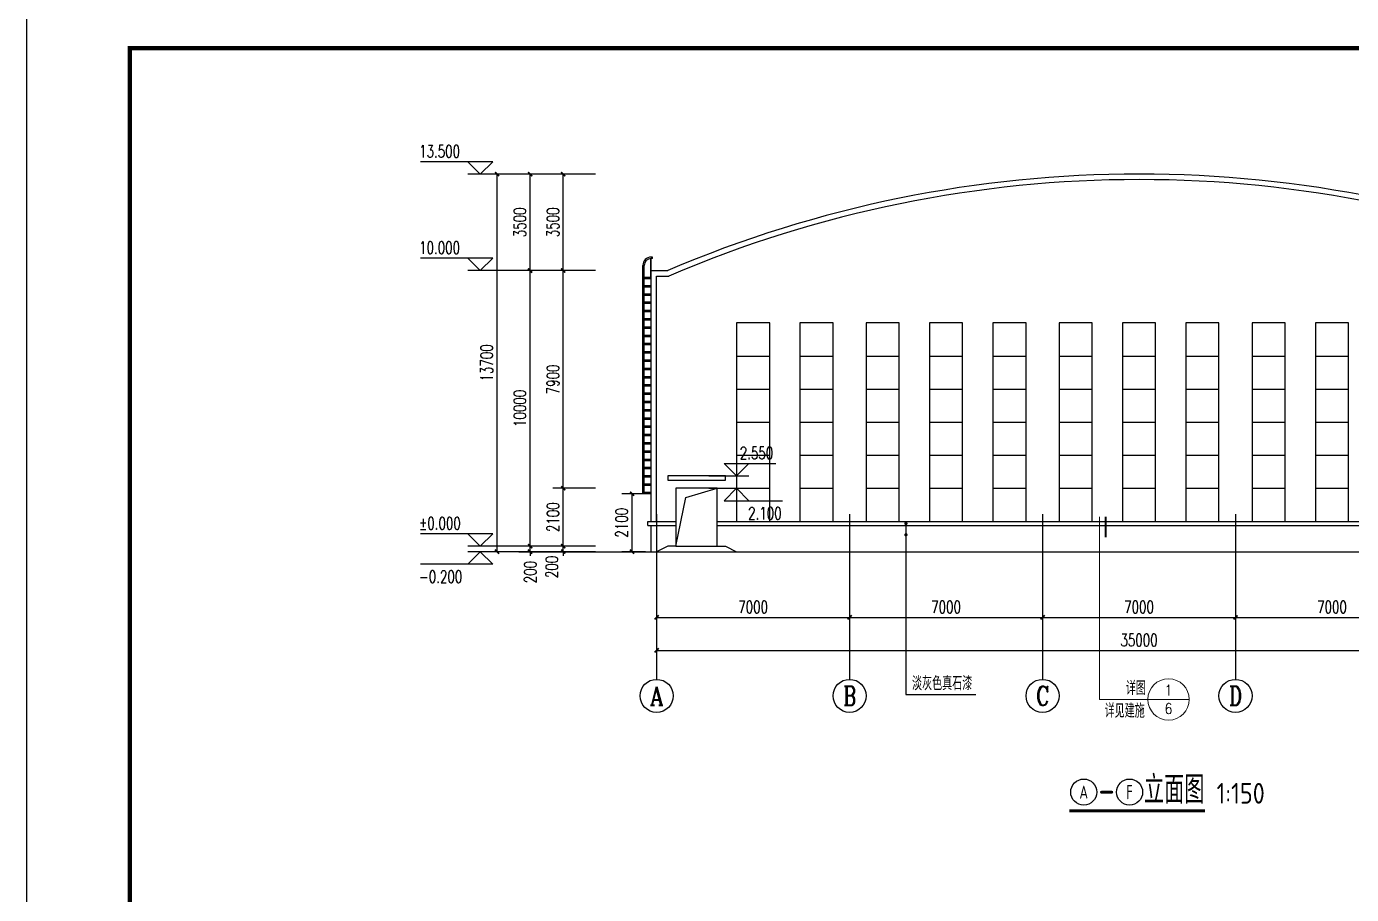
# Model space of a CAD drawing. Extents: x 962303 to 1579583, y -174742 to 224716.
# Drawn here: x 1334333 to 1382402, y -80954 to -49454 of the extents above; entities that cross this region are included whole.
import ezdxf
from ezdxf.enums import TextEntityAlignment as Align

# ---------------------------------------------------------------- set-up
doc = ezdxf.new("R2010")
doc.units = 0
doc.header["$LTSCALE"] = 1000
doc.header["$MEASUREMENT"] = 0
for name, color, linetype in [('3T_BAR', 7, 'Continuous'), ('AXIS', 3, 'Continuous'), ('AXIS_TEXT', 7, 'Continuous'), ('DIM_ELEV', 3, 'Continuous'), ('DIM_LEAD', 3, 'Continuous'), ('DIM_SYMB', 3, 'Continuous'), ('PUB_DIM', 3, 'Continuous'), ('PUB_TEXT', 7, 'Continuous'), ('PUB_TITLE', 4, 'Continuous')]:
    doc.layers.add(name, color=color, linetype=linetype)
doc.layers.add('DIM_IDEN', color=3, linetype='Continuous', lineweight=0)
doc.styles.add('_TCH_AXIS', font='COMPLEX', dxfattribs={"bigfont": 'GBCBIG'})
doc.styles.add('_TCH_DIM', font='SIMPLEX', dxfattribs={"bigfont": 'GBCBIG'})
doc.styles.add('_TCH_DIM_T3', font='SIMPLEX', dxfattribs={"width": 0.705882, "bigfont": 'GBCBIG'})
doc.styles.add('_TCH_LABEL', font='COMPLEX', dxfattribs={"bigfont": 'GBCBIG'})
doc.styles.add('COMPLEX', font='COMPLEX')
doc.styles.get("Standard").update_dxf_attribs({"font": 'gbenor.shx', "bigfont": 'gbcbig.shx'})
doc.dimstyles.new('_TCH_ARCH&&150', dxfattribs={"dimtxt": 446.25, "dimasz": 150, "dimexe": 375, "dimexo": 450, "dimgap": 150, "dimtad": 1, "dimdec": 0, "dimzin": 0, "dimdsep": 46, "dimtxsty": '_TCH_DIM_T3', "dimblk": 'ARCHTICK', "dimcen": 0.09, "dimclrt": 7, "dimazin": 2, "dimtfac": 1, "dimtdec": 0, "dimtix": 1, "dimtmove": 2, "dimatfit": 3, "dimfxl": 0, "dimtolj": 1, "dimtzin": 0, "dimarcsym": 0})

# ---------------------------------------------------------------- blocks, each defined once
blk = doc.blocks.new('_ArchTick')
at = {"color": 0, "linetype": 'ByBlock', "const_width": 0.4}
blk.add_lwpolyline([(-0.5, -0.5), (0.5, 0.5)], dxfattribs=at)
blk = doc.blocks.new('*D41')
at = {"layer": 'Defpoints', "color": 0}
for p in [(1356301, -66413), (1357235, -66413), (1357235, -68513)]:
    blk.add_point(p, dxfattribs=at)
at = {"layer": 'PUB_DIM', "color": 0, "lineweight": -2}
for p, q in [((1356785, -66413), (1355926, -66413)), ((1356301, -68513), (1356301, -66413)), ((1356785, -68513), (1355926, -68513))]:
    blk.add_line(p, q, dxfattribs=at)
at = {"layer": 'PUB_DIM', "color": 0, "lineweight": -2, "xscale": 150, "yscale": 150, "zscale": 150}
for p, rotation in [((1356301, -66413), 90), ((1356301, -68513), 270)]:
    blk.add_blockref('_ArchTick', p, dxfattribs=dict(at, rotation=rotation))
at = {"layer": 'PUB_DIM', "color": 7, "insert": (1355928, -67463), "char_height": 446.2, "attachment_point": 5, "rotation": 90, "style": '_TCH_DIM_T3'}
blk.add_mtext('\\A1;2100', dxfattribs=at)
blk = doc.blocks.new('*D61')
at = {"layer": 'Defpoints', "color": 0}
for p in [(1353803, -68313), (1355427, -68313), (1355427, -68513)]:
    blk.add_point(p, dxfattribs=at)
at = {"layer": 'PUB_DIM', "color": 0, "lineweight": -2}
for p, q in [((1353803, -68313), (1353803, -68163)), ((1354977, -68313), (1353428, -68313)), ((1354977, -68513), (1353428, -68513)), ((1353803, -68513), (1353803, -68313)), ((1353803, -68513), (1353803, -68663))]:
    blk.add_line(p, q, dxfattribs=at)
at = {"layer": 'PUB_DIM', "color": 0, "lineweight": -2, "xscale": 150, "yscale": 150, "zscale": 150}
for p, rotation in [((1353803, -68313), 270), ((1353803, -68513), 90)]:
    blk.add_blockref('_ArchTick', p, dxfattribs=dict(at, rotation=rotation))
at = {"layer": 'PUB_DIM', "color": 7, "insert": (1353391, -69068), "char_height": 446.2, "attachment_point": 5, "rotation": 90, "style": '_TCH_DIM_T3'}
blk.add_mtext('\\A1;200', dxfattribs=at)
blk = doc.blocks.new('*D62')
at = {"layer": 'Defpoints', "color": 0}
for p in [(1353803, -66213), (1355427, -66213), (1355427, -68313)]:
    blk.add_point(p, dxfattribs=at)
at = {"layer": 'PUB_DIM', "color": 0, "lineweight": -2}
for p, q in [((1354977, -66213), (1353428, -66213)), ((1353803, -68313), (1353803, -66213)), ((1354977, -68313), (1353428, -68313))]:
    blk.add_line(p, q, dxfattribs=at)
at = {"layer": 'PUB_DIM', "color": 0, "lineweight": -2, "xscale": 150, "yscale": 150, "zscale": 150}
for p, rotation in [((1353803, -66213), 90), ((1353803, -68313), 270)]:
    blk.add_blockref('_ArchTick', p, dxfattribs=dict(at, rotation=rotation))
at = {"layer": 'PUB_DIM', "color": 7, "insert": (1353430, -67263), "char_height": 446.2, "attachment_point": 5, "rotation": 90, "style": '_TCH_DIM_T3'}
blk.add_mtext('\\A1;2100', dxfattribs=at)
blk = doc.blocks.new('*D63')
at = {"layer": 'Defpoints', "color": 0}
for p in [(1353803, -58313), (1355427, -58313), (1355427, -66213)]:
    blk.add_point(p, dxfattribs=at)
at = {"layer": 'PUB_DIM', "color": 0, "lineweight": -2}
for p, q in [((1354977, -58313), (1353428, -58313)), ((1353803, -66213), (1353803, -58313)), ((1354977, -66213), (1353428, -66213))]:
    blk.add_line(p, q, dxfattribs=at)
at = {"layer": 'PUB_DIM', "color": 0, "lineweight": -2, "xscale": 150, "yscale": 150, "zscale": 150}
for p, rotation in [((1353803, -58313), 90), ((1353803, -66213), 270)]:
    blk.add_blockref('_ArchTick', p, dxfattribs=dict(at, rotation=rotation))
at = {"layer": 'PUB_DIM', "color": 7, "insert": (1353430, -62263), "char_height": 446.2, "attachment_point": 5, "rotation": 90, "style": '_TCH_DIM_T3'}
blk.add_mtext('\\A1;7900', dxfattribs=at)
blk = doc.blocks.new('*D64')
at = {"layer": 'Defpoints', "color": 0}
for p in [(1353803, -54813), (1355427, -54813), (1355427, -58313)]:
    blk.add_point(p, dxfattribs=at)
at = {"layer": 'PUB_DIM', "color": 0, "lineweight": -2}
for p, q in [((1354977, -54813), (1353428, -54813)), ((1353803, -58313), (1353803, -54813)), ((1354977, -58313), (1353428, -58313))]:
    blk.add_line(p, q, dxfattribs=at)
at = {"layer": 'PUB_DIM', "color": 0, "lineweight": -2, "xscale": 150, "yscale": 150, "zscale": 150}
for p, rotation in [((1353803, -54813), 90), ((1353803, -58313), 270)]:
    blk.add_blockref('_ArchTick', p, dxfattribs=dict(at, rotation=rotation))
at = {"layer": 'PUB_DIM', "color": 7, "insert": (1353430, -56563), "char_height": 446.2, "attachment_point": 5, "rotation": 90, "style": '_TCH_DIM_T3'}
blk.add_mtext('\\A1;3500', dxfattribs=at)
blk = doc.blocks.new('*D65')
at = {"layer": 'Defpoints', "color": 0}
for p in [(1351403, -54813), (1353483, -54813), (1353483, -68513)]:
    blk.add_point(p, dxfattribs=at)
at = {"layer": 'PUB_DIM', "color": 0, "lineweight": -2}
for p, q in [((1353033, -54813), (1351028, -54813)), ((1351403, -68513), (1351403, -54813)), ((1353033, -68513), (1351028, -68513))]:
    blk.add_line(p, q, dxfattribs=at)
at = {"layer": 'PUB_DIM', "color": 0, "lineweight": -2, "xscale": 150, "yscale": 150, "zscale": 150}
for p, rotation in [((1351403, -54813), 90), ((1351403, -68513), 270)]:
    blk.add_blockref('_ArchTick', p, dxfattribs=dict(at, rotation=rotation))
at = {"layer": 'PUB_DIM', "color": 7, "insert": (1351030, -61663), "char_height": 446.2, "attachment_point": 5, "rotation": 90, "style": '_TCH_DIM_T3'}
blk.add_mtext('\\A1;13700', dxfattribs=at)
blk = doc.blocks.new('*D66')
at = {"layer": 'Defpoints', "color": 0}
for p in [(1352603, -68313), (1354227, -68313), (1354227, -68513)]:
    blk.add_point(p, dxfattribs=at)
at = {"layer": 'PUB_DIM', "color": 0, "lineweight": -2}
for p, q in [((1352603, -68313), (1352603, -68163)), ((1353777, -68313), (1352228, -68313)), ((1353777, -68513), (1352228, -68513)), ((1352603, -68513), (1352603, -68313)), ((1352603, -68513), (1352603, -68663))]:
    blk.add_line(p, q, dxfattribs=at)
at = {"layer": 'PUB_DIM', "color": 0, "lineweight": -2, "xscale": 150, "yscale": 150, "zscale": 150}
for p, rotation in [((1352603, -68313), 270), ((1352603, -68513), 90)]:
    blk.add_blockref('_ArchTick', p, dxfattribs=dict(at, rotation=rotation))
at = {"layer": 'PUB_DIM', "color": 7, "insert": (1352612, -69253), "char_height": 446.2, "attachment_point": 5, "rotation": 90, "style": '_TCH_DIM_T3'}
blk.add_mtext('\\A1;200', dxfattribs=at)
blk = doc.blocks.new('*D67')
at = {"layer": 'Defpoints', "color": 0}
for p in [(1352603, -58313), (1354227, -58313), (1354227, -68313)]:
    blk.add_point(p, dxfattribs=at)
at = {"layer": 'PUB_DIM', "color": 0, "lineweight": -2}
for p, q in [((1353777, -58313), (1352228, -58313)), ((1352603, -68313), (1352603, -58313)), ((1353777, -68313), (1352228, -68313))]:
    blk.add_line(p, q, dxfattribs=at)
at = {"layer": 'PUB_DIM', "color": 0, "lineweight": -2, "xscale": 150, "yscale": 150, "zscale": 150}
for p, rotation in [((1352603, -58313), 90), ((1352603, -68313), 270)]:
    blk.add_blockref('_ArchTick', p, dxfattribs=dict(at, rotation=rotation))
at = {"layer": 'PUB_DIM', "color": 7, "insert": (1352230, -63313), "char_height": 446.2, "attachment_point": 5, "rotation": 90, "style": '_TCH_DIM_T3'}
blk.add_mtext('\\A1;10000', dxfattribs=at)
blk = doc.blocks.new('*D68')
at = {"layer": 'Defpoints', "color": 0}
for p in [(1352603, -54813), (1354227, -54813), (1354227, -58313)]:
    blk.add_point(p, dxfattribs=at)
at = {"layer": 'PUB_DIM', "color": 0, "lineweight": -2}
for p, q in [((1353777, -54813), (1352228, -54813)), ((1352603, -58313), (1352603, -54813)), ((1353777, -58313), (1352228, -58313))]:
    blk.add_line(p, q, dxfattribs=at)
at = {"layer": 'PUB_DIM', "color": 0, "lineweight": -2, "xscale": 150, "yscale": 150, "zscale": 150}
for p, rotation in [((1352603, -54813), 90), ((1352603, -58313), 270)]:
    blk.add_blockref('_ArchTick', p, dxfattribs=dict(at, rotation=rotation))
at = {"layer": 'PUB_DIM', "color": 7, "insert": (1352230, -56563), "char_height": 446.2, "attachment_point": 5, "rotation": 90, "style": '_TCH_DIM_T3'}
blk.add_mtext('\\A1;3500', dxfattribs=at)
blk = doc.blocks.new('*D762')
at = {"layer": 'AXIS', "color": 0, "lineweight": -2}
for p, q in [((1357194, -67596), (1357194, -71271)), ((1364194, -67596), (1364194, -71271)), ((1357194, -70896), (1364194, -70896))]:
    blk.add_line(p, q, dxfattribs=at)
at = {"layer": 'Defpoints', "color": 0}
for p in [(1357194, -67146), (1364194, -67146), (1364194, -70896)]:
    blk.add_point(p, dxfattribs=at)
at = {"layer": 'AXIS', "color": 0, "lineweight": -2, "xscale": 150, "yscale": 150, "zscale": 150, "rotation": 180}
blk.add_blockref('_ArchTick', (1357194, -70896), dxfattribs=at)
at = {"layer": 'AXIS', "color": 0, "lineweight": -2, "xscale": 150, "yscale": 150, "zscale": 150}
blk.add_blockref('_ArchTick', (1364194, -70896), dxfattribs=at)
at = {"layer": 'AXIS', "color": 7, "insert": (1360694, -70523), "char_height": 446.2, "attachment_point": 5, "style": '_TCH_DIM_T3'}
blk.add_mtext('\\A1;7000', dxfattribs=at)
blk = doc.blocks.new('*D763')
at = {"layer": 'AXIS', "color": 0, "lineweight": -2}
for p, q in [((1364194, -67596), (1364194, -71271)), ((1371194, -67596), (1371194, -71271)), ((1364194, -70896), (1371194, -70896))]:
    blk.add_line(p, q, dxfattribs=at)
at = {"layer": 'Defpoints', "color": 0}
for p in [(1364194, -67146), (1371194, -67146), (1371194, -70896)]:
    blk.add_point(p, dxfattribs=at)
at = {"layer": 'AXIS', "color": 0, "lineweight": -2, "xscale": 150, "yscale": 150, "zscale": 150, "rotation": 180}
blk.add_blockref('_ArchTick', (1364194, -70896), dxfattribs=at)
at = {"layer": 'AXIS', "color": 0, "lineweight": -2, "xscale": 150, "yscale": 150, "zscale": 150}
blk.add_blockref('_ArchTick', (1371194, -70896), dxfattribs=at)
at = {"layer": 'AXIS', "color": 7, "insert": (1367694, -70523), "char_height": 446.2, "attachment_point": 5, "style": '_TCH_DIM_T3'}
blk.add_mtext('\\A1;7000', dxfattribs=at)
blk = doc.blocks.new('*D764')
at = {"layer": 'AXIS', "color": 0, "lineweight": -2}
for p, q in [((1371194, -67596), (1371194, -71271)), ((1378194, -67596), (1378194, -71271)), ((1371194, -70896), (1378194, -70896))]:
    blk.add_line(p, q, dxfattribs=at)
at = {"layer": 'Defpoints', "color": 0}
for p in [(1371194, -67146), (1378194, -67146), (1378194, -70896)]:
    blk.add_point(p, dxfattribs=at)
at = {"layer": 'AXIS', "color": 0, "lineweight": -2, "xscale": 150, "yscale": 150, "zscale": 150, "rotation": 180}
blk.add_blockref('_ArchTick', (1371194, -70896), dxfattribs=at)
at = {"layer": 'AXIS', "color": 0, "lineweight": -2, "xscale": 150, "yscale": 150, "zscale": 150}
blk.add_blockref('_ArchTick', (1378194, -70896), dxfattribs=at)
at = {"layer": 'AXIS', "color": 7, "insert": (1374694, -70523), "char_height": 446.2, "attachment_point": 5, "style": '_TCH_DIM_T3'}
blk.add_mtext('\\A1;7000', dxfattribs=at)
blk = doc.blocks.new('*D765')
at = {"layer": 'AXIS', "color": 0, "lineweight": -2}
for p, q in [((1378194, -67596), (1378194, -71271)), ((1385194, -67596), (1385194, -71271)), ((1378194, -70896), (1385194, -70896))]:
    blk.add_line(p, q, dxfattribs=at)
at = {"layer": 'Defpoints', "color": 0}
for p in [(1378194, -67146), (1385194, -67146), (1385194, -70896)]:
    blk.add_point(p, dxfattribs=at)
at = {"layer": 'AXIS', "color": 0, "lineweight": -2, "xscale": 150, "yscale": 150, "zscale": 150, "rotation": 180}
blk.add_blockref('_ArchTick', (1378194, -70896), dxfattribs=at)
at = {"layer": 'AXIS', "color": 0, "lineweight": -2, "xscale": 150, "yscale": 150, "zscale": 150}
blk.add_blockref('_ArchTick', (1385194, -70896), dxfattribs=at)
at = {"layer": 'AXIS', "color": 7, "insert": (1381694, -70523), "char_height": 446.2, "attachment_point": 5, "style": '_TCH_DIM_T3'}
blk.add_mtext('\\A1;7000', dxfattribs=at)
blk = doc.blocks.new('*D767')
at = {"layer": 'AXIS', "color": 0, "lineweight": -2}
for p, q in [((1357194, -67596), (1357194, -72471)), ((1392194, -67596), (1392194, -72471)), ((1357194, -72096), (1392194, -72096))]:
    blk.add_line(p, q, dxfattribs=at)
at = {"layer": 'Defpoints', "color": 0}
for p in [(1357194, -67146), (1392194, -67146), (1392194, -72096)]:
    blk.add_point(p, dxfattribs=at)
at = {"layer": 'AXIS', "color": 0, "lineweight": -2, "xscale": 150, "yscale": 150, "zscale": 150, "rotation": 180}
blk.add_blockref('_ArchTick', (1357194, -72096), dxfattribs=at)
at = {"layer": 'AXIS', "color": 0, "lineweight": -2, "xscale": 150, "yscale": 150, "zscale": 150}
blk.add_blockref('_ArchTick', (1392194, -72096), dxfattribs=at)
at = {"layer": 'AXIS', "color": 7, "insert": (1374694, -71723), "char_height": 446.2, "attachment_point": 5, "style": '_TCH_DIM_T3'}
blk.add_mtext('\\A1;35000', dxfattribs=at)
blk = doc.blocks.new('_AXISO')
blk.add_circle((0, 0), 0.5)
at = {"layer": 'AXIS_TEXT', "style": 'COMPLEX', "width": 1.041667}
blk.add_attdef('A', text='', height=0.56, dxfattribs=at).set_placement((-0.25, -0.28), (0.25, -0.28), align=Align.FIT)

msp = doc.modelspace()

# ---------------------------------------------------------------- linework, layer by layer
for p, q in [((1356994.2, -58312.8), (1357594.2, -58312.8)), ((1356994.2, -67412.8), (1356994.2, -58312.8)), ((1357194.2, -67412.8), (1357194.2, -58512.8)), ((1357194.2, -58512.8), (1357635.2, -58512.8)), ((1358247.4, -66547.2), (1359394.2, -66212.8)), ((1357894.2, -68312.8), (1358247.4, -66547.2)), ((1356874.2, -67412.8), (1357894.2, -67412.8)), ((1356874.2, -67562.8), (1356874.2, -67412.8)), ((1356874.2, -67562.8), (1357894.2, -67562.8)), ((1356994.2, -68512.8), (1356994.2, -67562.8)), ((1359394.2, -67412.8), (1392394.2, -67412.8)), ((1359394.2, -67562.8), (1392514.2, -67562.8)), ((1352199.7, -68512.8), (1398296.7, -68512.8)), ((1357594.2, -68312.8), (1357194.2, -68512.8)), ((1357894.2, -68312.8), (1357594.2, -68312.8)), ((1359394.2, -68312.8), (1359694.2, -68312.8)), ((1359694.2, -68312.8), (1360094.2, -68512.8))]:
    msp.add_line(p, q)
at = {"color": 4}
for p, q in [((1361294.2, -60212.8), (1360094.2, -60212.8)), ((1360094.2, -60212.8), (1360094.2, -67412.8)), ((1361294.2, -67412.8), (1361294.2, -60212.8)), ((1363594.2, -60212.8), (1362394.2, -60212.8)), ((1362394.2, -60212.8), (1362394.2, -67412.8)), ((1363594.2, -67412.8), (1363594.2, -60212.8)), ((1365994.2, -60212.8), (1364794.2, -60212.8)), ((1364794.2, -60212.8), (1364794.2, -67412.8)), ((1365994.2, -67412.8), (1365994.2, -60212.8)), ((1368294.2, -60212.8), (1367094.2, -60212.8)), ((1367094.2, -60212.8), (1367094.2, -67412.8)), ((1368294.2, -67412.8), (1368294.2, -60212.8)), ((1370594.2, -60212.8), (1369394.2, -60212.8)), ((1369394.2, -60212.8), (1369394.2, -67412.8)), ((1370594.2, -67412.8), (1370594.2, -60212.8)), ((1372994.2, -60212.8), (1371794.2, -60212.8)), ((1371794.2, -60212.8), (1371794.2, -67412.8)), ((1372994.2, -67412.8), (1372994.2, -60212.8)), ((1375294.2, -60212.8), (1374094.2, -60212.8)), ((1374094.2, -60212.8), (1374094.2, -67412.8)), ((1375294.2, -67412.8), (1375294.2, -60212.8)), ((1377594.2, -60212.8), (1376394.2, -60212.8)), ((1376394.2, -60212.8), (1376394.2, -67412.8)), ((1377594.2, -67412.8), (1377594.2, -60212.8)), ((1379994.2, -60212.8), (1378794.2, -60212.8)), ((1378794.2, -60212.8), (1378794.2, -67412.8)), ((1379994.2, -67412.8), (1379994.2, -60212.8)), ((1382294.2, -60212.8), (1381094.2, -60212.8)), ((1381094.2, -60212.8), (1381094.2, -67412.8)), ((1382294.2, -67412.8), (1382294.2, -60212.8)), ((1360094.2, -61412.8), (1361294.2, -61412.8)), ((1362394.2, -61412.8), (1363594.2, -61412.8)), ((1364794.2, -61412.8), (1365994.2, -61412.8)), ((1367094.2, -61412.8), (1368294.2, -61412.8)), ((1369394.2, -61412.8), (1370594.2, -61412.8)), ((1371794.2, -61412.8), (1372994.2, -61412.8)), ((1374094.2, -61412.8), (1375294.2, -61412.8)), ((1376394.2, -61412.8), (1377594.2, -61412.8)), ((1378794.2, -61412.8), (1379994.2, -61412.8)), ((1381094.2, -61412.8), (1382294.2, -61412.8)), ((1360094.2, -62612.8), (1361294.2, -62612.8)), ((1362394.2, -62612.8), (1363594.2, -62612.8)), ((1364794.2, -62612.8), (1365994.2, -62612.8)), ((1367094.2, -62612.8), (1368294.2, -62612.8)), ((1369394.2, -62612.8), (1370594.2, -62612.8)), ((1371794.2, -62612.8), (1372994.2, -62612.8)), ((1374094.2, -62612.8), (1375294.2, -62612.8)), ((1376394.2, -62612.8), (1377594.2, -62612.8)), ((1378794.2, -62612.8), (1379994.2, -62612.8)), ((1381094.2, -62612.8), (1382294.2, -62612.8)), ((1360094.2, -63812.8), (1361294.2, -63812.8)), ((1362394.2, -63812.8), (1363594.2, -63812.8)), ((1364794.2, -63812.8), (1365994.2, -63812.8)), ((1367094.2, -63812.8), (1368294.2, -63812.8)), ((1369394.2, -63812.8), (1370594.2, -63812.8)), ((1371794.2, -63812.8), (1372994.2, -63812.8)), ((1374094.2, -63812.8), (1375294.2, -63812.8)), ((1376394.2, -63812.8), (1377594.2, -63812.8)), ((1378794.2, -63812.8), (1379994.2, -63812.8)), ((1381094.2, -63812.8), (1382294.2, -63812.8)), ((1360094.2, -65012.8), (1361294.2, -65012.8)), ((1362394.2, -65012.8), (1363594.2, -65012.8)), ((1364794.2, -65012.8), (1365994.2, -65012.8)), ((1367094.2, -65012.8), (1368294.2, -65012.8)), ((1369394.2, -65012.8), (1370594.2, -65012.8)), ((1371794.2, -65012.8), (1372994.2, -65012.8)), ((1374094.2, -65012.8), (1375294.2, -65012.8)), ((1376394.2, -65012.8), (1377594.2, -65012.8)), ((1378794.2, -65012.8), (1379994.2, -65012.8)), ((1381094.2, -65012.8), (1382294.2, -65012.8)), ((1360094.2, -66212.8), (1361294.2, -66212.8)), ((1362394.2, -66212.8), (1363594.2, -66212.8)), ((1364794.2, -66212.8), (1365994.2, -66212.8)), ((1367094.2, -66212.8), (1368294.2, -66212.8)), ((1369394.2, -66212.8), (1370594.2, -66212.8)), ((1371794.2, -66212.8), (1372994.2, -66212.8)), ((1374094.2, -66212.8), (1375294.2, -66212.8)), ((1376394.2, -66212.8), (1377594.2, -66212.8)), ((1378794.2, -66212.8), (1379994.2, -66212.8)), ((1381094.2, -66212.8), (1382294.2, -66212.8)), ((1360094.2, -67412.8), (1361294.2, -67412.8)), ((1362394.2, -67412.8), (1363594.2, -67412.8)), ((1364794.2, -67412.8), (1365994.2, -67412.8)), ((1367094.2, -67412.8), (1368294.2, -67412.8)), ((1369394.2, -67412.8), (1370594.2, -67412.8)), ((1371794.2, -67412.8), (1372994.2, -67412.8)), ((1374094.2, -67412.8), (1375294.2, -67412.8)), ((1376394.2, -67412.8), (1377594.2, -67412.8)), ((1378794.2, -67412.8), (1379994.2, -67412.8)), ((1381094.2, -67412.8), (1382294.2, -67412.8))]:
    msp.add_line(p, q, dxfattribs=at)
for points in [[(1357594.2, -65912.8), (1359694.2, -65912.8), (1359694.2, -65762.8), (1357594.2, -65762.8)], [(1357894.2, -68312.8), (1359394.2, -68312.8), (1359394.2, -66212.8), (1357894.2, -66212.8)]]:
    msp.add_lwpolyline(points, close=True)
for radius, start, end in [(43496.7, 66.85039, 113.14961), (43296.7, 66.79624, 113.20376)]:
    msp.add_arc((1374694.2, -98307.2), radius, start, end)
at = {"layer": '3T_BAR', "color": 6}
for p, q in [((1356694.2, -62112.8), (1356694.2, -58123.6)), ((1356744.2, -62112.8), (1356744.2, -58123.6)), ((1356976.2, -57874.3), (1356976.2, -58562.8)), ((1357044.2, -57823.6), (1356994.2, -57823.6)), ((1357044.2, -57873.6), (1356994.2, -57873.6)), ((1356994.2, -58312.8), (1356994.2, -57873.6)), ((1357044.2, -57873.6), (1357044.2, -57823.6)), ((1357044.2, -57873.6), (1357044.2, -57873.6)), ((1356994.2, -58562.8), (1356744.2, -58562.8)), ((1356994.2, -58612.8), (1356744.2, -58612.8)), ((1356994.2, -58862.8), (1356744.2, -58862.8)), ((1356994.2, -58912.8), (1356744.2, -58912.8)), ((1356994.2, -59162.8), (1356744.2, -59162.8)), ((1356994.2, -59212.8), (1356744.2, -59212.8)), ((1356994.2, -59462.8), (1356744.2, -59462.8)), ((1356994.2, -59512.8), (1356744.2, -59512.8)), ((1356994.2, -59762.8), (1356744.2, -59762.8)), ((1356994.2, -59812.8), (1356744.2, -59812.8)), ((1356994.2, -60062.8), (1356744.2, -60062.8)), ((1356994.2, -60112.8), (1356744.2, -60112.8)), ((1356994.2, -60362.8), (1356744.2, -60362.8)), ((1356994.2, -60412.8), (1356744.2, -60412.8)), ((1356994.2, -60662.8), (1356744.2, -60662.8)), ((1356994.2, -60712.8), (1356744.2, -60712.8)), ((1356994.2, -60962.8), (1356744.2, -60962.8)), ((1356994.2, -61012.8), (1356744.2, -61012.8)), ((1356994.2, -61262.8), (1356744.2, -61262.8)), ((1356994.2, -61312.8), (1356744.2, -61312.8)), ((1356994.2, -61562.8), (1356744.2, -61562.8)), ((1356994.2, -61612.8), (1356744.2, -61612.8)), ((1356994.2, -61862.8), (1356744.2, -61862.8)), ((1356994.2, -61912.8), (1356744.2, -61912.8)), ((1356694.2, -66412.8), (1356694.2, -62112.8)), ((1356744.2, -66412.8), (1356744.2, -62112.8)), ((1356994.2, -62162.8), (1356744.2, -62162.8)), ((1356994.2, -62212.8), (1356744.2, -62212.8)), ((1356994.2, -62462.8), (1356744.2, -62462.8)), ((1356994.2, -62512.8), (1356744.2, -62512.8)), ((1356994.2, -62762.8), (1356744.2, -62762.8)), ((1356994.2, -62812.8), (1356744.2, -62812.8)), ((1356994.2, -63062.8), (1356744.2, -63062.8)), ((1356994.2, -63112.8), (1356744.2, -63112.8)), ((1356994.2, -63362.8), (1356744.2, -63362.8)), ((1356994.2, -63412.8), (1356744.2, -63412.8)), ((1356994.2, -63662.8), (1356744.2, -63662.8)), ((1356994.2, -63712.8), (1356744.2, -63712.8)), ((1356994.2, -63962.8), (1356744.2, -63962.8)), ((1356994.2, -64012.8), (1356744.2, -64012.8)), ((1356994.2, -64262.8), (1356744.2, -64262.8)), ((1356994.2, -64312.8), (1356744.2, -64312.8)), ((1356994.2, -64562.8), (1356744.2, -64562.8)), ((1356994.2, -64612.8), (1356744.2, -64612.8)), ((1356994.2, -64862.8), (1356744.2, -64862.8)), ((1356994.2, -64912.8), (1356744.2, -64912.8)), ((1356994.2, -65162.8), (1356744.2, -65162.8)), ((1356994.2, -65212.8), (1356744.2, -65212.8)), ((1356994.2, -65462.8), (1356744.2, -65462.8)), ((1356994.2, -65512.8), (1356744.2, -65512.8)), ((1356994.2, -65762.8), (1356744.2, -65762.8)), ((1356994.2, -65812.8), (1356744.2, -65812.8)), ((1356994.2, -66062.8), (1356744.2, -66062.8)), ((1356994.2, -66112.8), (1356744.2, -66112.8)), ((1356994.2, -66412.8), (1356694.2, -66412.8)), ((1356994.2, -66362.8), (1356744.2, -66362.8))]:
    msp.add_line(p, q, dxfattribs=at)
for radius in [300, 250]:
    msp.add_arc((1356994.2, -58123.6), radius, 90, 180, dxfattribs=at)
at = {"layer": 'AXIS'}
for p, q in [((1357194.2, -67146.4), (1357194.2, -73146.4)), ((1364194.2, -67146.4), (1364194.2, -73146.4)), ((1371194.2, -67146.4), (1371194.2, -73146.4)), ((1378194.2, -67146.4), (1378194.2, -73146.4))]:
    msp.add_line(p, q, dxfattribs=at)
at = {"layer": 'DIM_ELEV'}
for p, q in [((1351245, -54362.8), (1348621.5, -54362.8)), ((1350795, -54812.8), (1350345, -54362.8)), ((1350795, -54812.8), (1351245, -54362.8)), ((1352122.6, -54812.8), (1350345, -54812.8)), ((1351245, -57862.8), (1348621.5, -57862.8)), ((1350795, -58312.8), (1350345, -57862.8)), ((1350795, -58312.8), (1351245, -57862.8)), ((1352476.2, -58312.8), (1350345, -58312.8)), ((1360089.5, -65762.8), (1359639.5, -65312.8)), ((1359639.5, -65312.8), (1361514, -65312.8)), ((1360089.5, -65762.8), (1360539.5, -65312.8)), ((1359083.6, -65762.8), (1360539.5, -65762.8)), ((1359083.6, -66212.8), (1360539.5, -66212.8)), ((1360089.5, -66212.8), (1359639.5, -66662.8)), ((1360089.5, -66212.8), (1360539.5, -66662.8)), ((1359639.5, -66662.8), (1361758.6, -66662.8)), ((1351245, -67862.8), (1348621.5, -67862.8)), ((1350795, -68312.8), (1350345, -67862.8)), ((1350795, -68312.8), (1351245, -67862.8)), ((1352476.2, -68312.8), (1350345, -68312.8)), ((1350795, -68512.8), (1350345, -68962.8)), ((1352122.6, -68512.8), (1350345, -68512.8)), ((1350795, -68512.8), (1351245, -68962.8)), ((1351245, -68962.8), (1348621.5, -68962.8))]:
    msp.add_line(p, q, dxfattribs=at)
at = {"layer": 'DIM_IDEN'}
for p, q in [((1373259.3, -67245.2), (1373259.3, -73875.2)), ((1373259.3, -73875.2), (1375014.1, -73875.2)), ((1376514.1, -73875.2), (1375014.1, -73875.2))]:
    msp.add_line(p, q, dxfattribs=at)
at = {"layer": 'DIM_IDEN', "const_width": 75}
msp.add_lwpolyline([(1373484.3, -67245.2), (1373484.3, -67995.2)], dxfattribs=at)
at = {"layer": 'DIM_IDEN'}
msp.add_circle((1375764.1, -73875.2), 750, dxfattribs=at)
at = {"layer": 'DIM_LEAD'}
for p, q in [((1366237.1, -67493.5), (1366237.1, -73700.1)), ((1366237.1, -67899.1), (1366237.1, -73700.1)), ((1366237.1, -73700.1), (1368771.2, -73700.1))]:
    msp.add_line(p, q, dxfattribs=at)
at = {"layer": 'DIM_LEAD', "const_width": 60}
for points in [[(1366237.1, -67463.5, 1), (1366237.1, -67523.5, 1)], [(1366237.1, -67869.1, 1), (1366237.1, -67929.1, 1)]]:
    msp.add_lwpolyline(points, format="xyb", close=True, dxfattribs=at)
at = {"layer": 'DIM_SYMB', "const_width": 105}
msp.add_lwpolyline([(1372163.2, -77919.8), (1377085.2, -77919.8)], dxfattribs=at)
at = {"layer": 'PUB_TEXT'}
for centre in [(1372688.2, -77237.3), (1374350.7, -77237.3)]:
    msp.add_circle(centre, 472.5, dxfattribs=at)
at = {"layer": 'PUB_TITLE'}
msp.add_lwpolyline([(1334333.3, -111741.9), (1423433.3, -111741.9), (1423433.3, -48741.9), (1334333.3, -48741.9)], close=True, dxfattribs=at)
at = {"layer": 'PUB_TITLE', "const_width": 150}
msp.add_lwpolyline([(1338083.3, -110241.9), (1421933.3, -110241.9), (1421933.3, -50241.9), (1338083.3, -50241.9)], close=True, dxfattribs=at)

# ---------------------------------------------------------------- block references
at = {"layer": 'AXIS'}
ref = msp.add_blockref('_AXISO', (1357194.2, -73746.4), dxfattribs=dict(at, xscale=1200, yscale=1200, zscale=1200))
ref.add_attrib('A', 'A', dxfattribs={"layer": 'AXIS_TEXT', "height": 668.2, "style": '_TCH_AXIS', "width": 0.888889}).set_placement((1356939.6, -74080.4), (1357448.7, -74080.4), align=Align.FIT)
ref = msp.add_blockref('_AXISO', (1364194.2, -73746.4), dxfattribs=dict(at, xscale=1200, yscale=1200, zscale=1200))
ref.add_attrib('A', 'B', dxfattribs={"layer": 'AXIS_TEXT', "height": 698.9, "style": '_TCH_AXIS', "width": 0.823529}).set_placement((1363961.2, -74095.8), (1364427.1, -74095.8), align=Align.FIT)
ref = msp.add_blockref('_AXISO', (1371194.2, -73746.4), dxfattribs=dict(at, xscale=1200, yscale=1200, zscale=1200))
ref.add_attrib('A', 'C', dxfattribs={"layer": 'AXIS_TEXT', "height": 683.5, "style": '_TCH_AXIS'}).set_placement((1370950, -74088.1), (1371438.3, -74088.1), align=Align.FIT)
ref = msp.add_blockref('_AXISO', (1378194.2, -73746.4), dxfattribs=dict(at, xscale=1200, yscale=1200, zscale=1200))
ref.add_attrib('A', 'D', dxfattribs={"layer": 'AXIS_TEXT', "height": 698.9, "style": '_TCH_AXIS', "width": 0.823529}).set_placement((1377961.2, -74095.8), (1378427.1, -74095.8), align=Align.FIT)

# ---------------------------------------------------------------- texts
at = {"layer": 'PUB_TEXT', "style": '_TCH_DIM', "width": 0.705882}
for s, p in [('13.500', (1348576.5, -54205.3)), ('10.000', (1348576.5, -57705.3)), ('2.550', (1360209, -65155.3)), ('%%P0.000', (1348576.5, -67705.3)), ('2.100', (1360513.6, -67345.3)), ('-0.200', (1348576.5, -69645.3))]:
    msp.add_text(s, height=446.25, dxfattribs=at).set_placement(p)
at = {"layer": 'PUB_TEXT', "style": '_TCH_DIM'}
for s, p in [('淡灰色真石漆', (1366457.8, -73542.6)), ('详图', (1374214.3, -73717.7)), ('详见建施', (1373443.6, -74539))]:
    msp.add_text(s, height=506.38, dxfattribs=at).set_placement(p)
at = {"layer": 'PUB_TEXT', "style": '_TCH_LABEL'}
for s, height, width, p, p2 in [('1', 387.5, 2.499342, (1375619.9, -73735.8), (1375908.3, -73735.8)), ('6', 388.4, 1.145615, (1375622.9, -74402.8), (1375905.4, -74402.8))]:
    msp.add_text(s, height=height, dxfattribs=dict(at, width=width)).set_placement(p, p2, align=Align.FIT)
at = {"layer": 'PUB_TEXT'}
for s, height, p in [('立面图', 1012.77, (1374875.7, -77657.3)), ('1:150', 750, (1377505.2, -77657.3)), ('-', 1050, (1373213.2, -77657.3))]:
    msp.add_text(s, height=height, dxfattribs=at).set_placement(p)
for s, height, width, p, p2 in [('A', 471.8, 0.888889, (1372531, -77473.2), (1372845.5, -77473.2)), ('F', 518.1, 0.761905, (1374235.6, -77496.4), (1374465.9, -77496.4))]:
    msp.add_text(s, height=height, dxfattribs=dict(at, width=width)).set_placement(p, p2, align=Align.FIT)

# ---------------------------------------------------------------- dimensions: what is measured, and where the dimension line sits
at = {"layer": 'AXIS'}
for p1, p2, distance, picture, middle in [((1357194.2, -67146.4), (1364194.2, -67146.4), -3750, '*D762', (1360694.2, -70523.2)), ((1357194.2, -67146.4), (1392194.2, -67146.4), -4950, '*D767', (1374694.2, -71723.2)), ((1364194.2, -67146.4), (1371194.2, -67146.4), -3750, '*D763', (1367694.2, -70523.2)), ((1371194.2, -67146.4), (1378194.2, -67146.4), -3750, '*D764', (1374694.2, -70523.2)), ((1378194.2, -67146.4), (1385194.2, -67146.4), -3750, '*D765', (1381694.2, -70523.2))]:
    dim = msp.add_aligned_dim(p1=p1, p2=p2, distance=distance, dimstyle='_TCH_ARCH&&150', dxfattribs=at)
    dim.commit()
    dim.dimension.update_dxf_attribs({"geometry": picture, "text_midpoint": middle})
at = {"layer": 'PUB_DIM'}
for p1, p2, distance, picture, middle in [((1353483, -68512.8), (1353483, -54812.8), 2079.7, '*D65', (1351030.2, -61662.8)), ((1354226.9, -58312.8), (1354226.9, -54812.8), 1623.8, '*D68', (1352230, -56562.8)), ((1355426.9, -58312.8), (1355426.9, -54812.8), 1623.8, '*D64', (1353430, -56562.8)), ((1354226.9, -68312.8), (1354226.9, -58312.8), 1623.8, '*D67', (1352230, -63312.8)), ((1355426.9, -66212.8), (1355426.9, -58312.8), 1623.8, '*D63', (1353430, -62262.8)), ((1355426.9, -68312.8), (1355426.9, -66212.8), 1623.8, '*D62', (1353430, -67262.8)), ((1357234.8, -68512.8), (1357234.8, -66412.8), 933.4, '*D41', (1355928.3, -67462.8))]:
    dim = msp.add_aligned_dim(p1=p1, p2=p2, distance=distance, dimstyle='_TCH_ARCH&&150', dxfattribs=at)
    dim.commit()
    dim.dimension.update_dxf_attribs({"geometry": picture, "text_midpoint": middle})
for base, p1, p2, picture, middle in [((1352603.2, -68312.8), (1354226.9, -68512.8), (1354226.9, -68312.8), '*D66', (1352611.9, -69252.8)), ((1353803.2, -68312.8), (1355426.9, -68512.8), (1355426.9, -68312.8), '*D61', (1353390.7, -69067.8))]:
    dim = msp.add_linear_dim(base=base, p1=p1, p2=p2, angle=90, dimstyle='_TCH_ARCH&&150', dxfattribs=at)
    dim.commit()
    dim.dimension.update_dxf_attribs({"geometry": picture, "text_midpoint": middle, "dimtype": 129})

doc.saveas('drawing.dxf')
